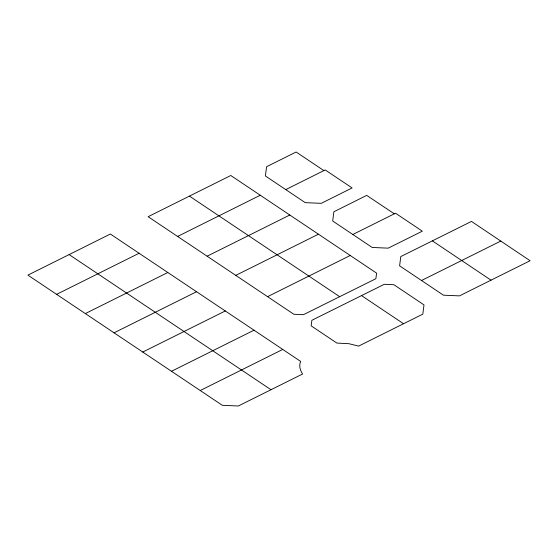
<?xml version="1.0" encoding="UTF-8"?>
<svg xmlns="http://www.w3.org/2000/svg" width="558" height="558" viewBox="0 0 558 558"><rect width="100%" height="100%" fill="white"/><g stroke="black" fill="none" stroke-linecap="round" stroke-linejoin="round"><path stroke-width="0.84" d="M285.759 189.615L325.181 169.946L352.119 187.941L321.275 203.328L305.24 202.652L265.406 175.979L266.591 166.723L296.11 152.013L323.884 170.595M189.441 196.109L148.128 216.706L293.864 314.273L303.468 314.677L375.869 278.7L376.601 273.141L230.796 175.505L189.441 196.109L339.669 296.689M56.609 294.352L139.088 253.262M177.611 236.453L260.272 195.251M85.332 313.589L167.819 272.499L300.678 361.424C298.628 365.553 300.19 370.393 302.582 374.006L238.336 405.987L222.3 405.303L27.9 275.129L110.365 234.025L167.819 272.499M207.13 256.199L289.797 215.025M114.062 332.826L196.569 291.715M235.769 275.38L318.437 234.207M352.823 234.499L395.538 213.219L422.336 231.179L388.228 248.15L372.193 247.466L332.68 221.003L333.858 211.775L366.697 195.384L394.311 213.819M142.771 352.049L225.299 310.952M267.568 296.675L350.229 255.48M171.501 371.279L254.029 330.19M361.542 295.601L311.873 320.292L311.148 325.851L336.899 343.079L348.869 343.693L358.634 346.106L422.818 314.14L423.996 304.884L393.878 284.719L384.295 284.294L361.542 295.601L403.56 323.738M200.231 390.516L282.76 349.427M421.52 280.507L500.784 241.07M491.012 280.165L530.1 260.726L471.461 221.414L400.784 256.575L399.605 265.838L443.457 295.196L459.492 295.873L491.012 280.165L432.373 240.861M69.122 254.588L270.993 389.728"/></g></svg>
